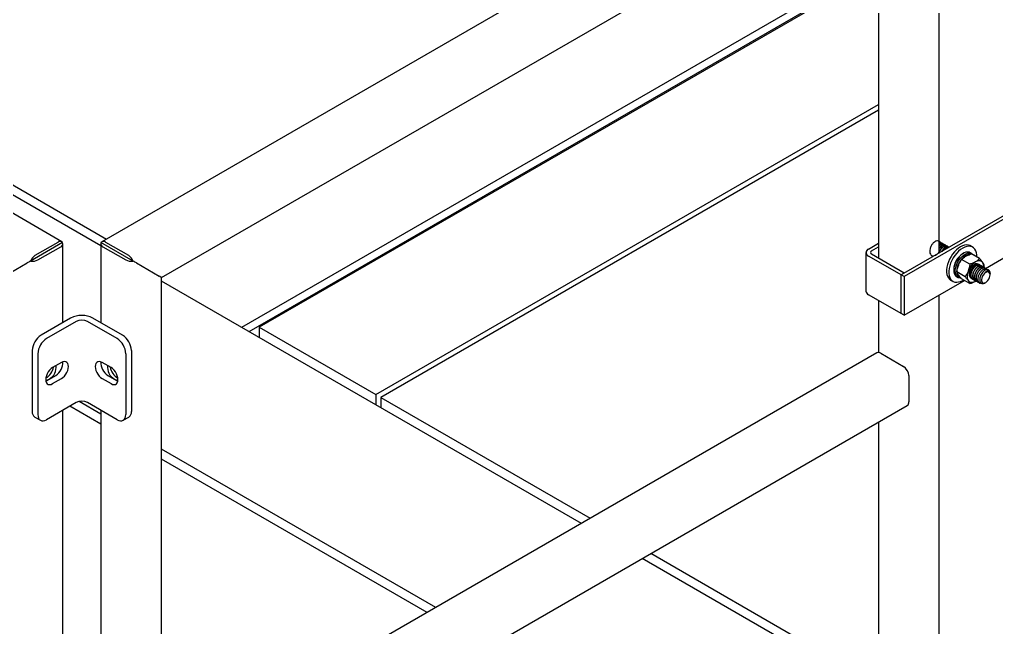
# Model space of a CAD drawing. Header units: millimetres. Extents: x 1293 to 41893, y 1011 to 26911.
# Drawn here: x 7147 to 7670, y 20670 to 20996 of the extents above; entities that cross this region are included whole.
import ezdxf

# ---------------------------------------------------------------- set-up
doc = ezdxf.new("R2010")
doc.units = ezdxf.units.MM
doc.header["$LTSCALE"] = 50
doc.layers.add('STRUC', color=4, linetype='Continuous')

msp = doc.modelspace()

# ---------------------------------------------------------------- linework, layer by layer
at = {"color": 7, "linetype": 'Continuous', "lineweight": 25}
for p, q in [((7622.6630079, 21126.0992899), (7190.717874, 20876.7426717)), ((7169.2606457, 20876.7426717), (6745.4660959, 21121.3940578)), ((7222.6768464, 20857.6027483), (7623.2576716, 21088.8531363)), ((7639.5351501, 20870.7609638), (7639.5351501, 21038.6442414)), ((7606.9808535, 21035.7514353), (7606.9808535, 20867.8534623)), ((7678.9728307, 20893.5278521), (7619.1044566, 20858.9665754)), ((7680.6208609, 20892.5764646), (7620.7524868, 20858.0151878)), ((7169.7174924, 20876.3189454), (7152.526981, 20866.3950743)), ((7155.0156625, 20869.4909705), (7167.2288109, 20876.541471)), ((7207.4515387, 20866.3950743), (7190.2610272, 20876.3189454)), ((7192.7497088, 20876.541471), (7204.9628571, 20869.4909705)), ((7639.5351501, 20876.6917274), (7639.6176539, 20876.5921378)), ((7640.2239935, 20876.441424), (7640.1088621, 20876.507888)), ((7156.4525035, 20867.002289), (7168.6656519, 20874.0527894)), ((7169.8559699, 20833.3674555), (7169.8559699, 20875.7117307)), ((7190.1225498, 20875.7117307), (7190.1225498, 20833.3674555)), ((7191.3128678, 20874.0527894), (7203.5260162, 20867.002289)), ((7601.6459902, 20872.8359886), (7606.9808535, 20875.9157396)), ((7603.2812924, 20871.8919486), (7606.9808535, 20874.0276598)), ((7641.1450455, 20875.909712), (7641.029914, 20875.976176)), ((7642.0660974, 20875.3780001), (7641.9509659, 20875.4444641)), ((7642.9871493, 20874.8462881), (7642.8720178, 20874.9127521)), ((7643.9082012, 20874.3145762), (7643.7930697, 20874.3810402)), ((7644.7995278, 20873.8000243), (7644.7141216, 20873.8493282)), ((7657.4297186, 20873.8409202), (7656.2323511, 20874.5321457)), ((7664.3257824, 20862.4293793), (7680.6208609, 20871.8363279)), ((7600.2859893, 20870.9405611), (7600.2859893, 20850.2004244)), ((7620.7524868, 20858.0151878), (7601.6459902, 20869.0451336)), ((7620.7397589, 20859.9106153), (7603.2812924, 20869.9891735)), ((7655.9565298, 20864.6628884), (7651.5588568, 20867.201611)), ((7652.5118127, 20870.4733792), (7652.1376962, 20870.2573362)), ((7657.039504, 20870.3512303), (7656.19536, 20870.8385443)), ((7661.1415873, 20867.6561584), (7656.7439143, 20870.194881)), ((7138.4919913, 20858.2902856), (7150.7051396, 20865.343078)), ((7209.2733801, 20865.343078), (7221.4865284, 20858.2902856)), ((7647.3041107, 20861.8844133), (7647.3041107, 20861.4523973)), ((7653.3645891, 20857.9814066), (7648.9666526, 20860.5202813)), ((7660.7020509, 20864.483227), (7660.8018479, 20864.3627629)), ((7661.4081875, 20864.2120491), (7661.293056, 20864.2785131)), ((7662.3292394, 20863.6803372), (7662.2141079, 20863.7468012)), ((7663.2502913, 20863.1486252), (7663.1351598, 20863.2150892)), ((7663.5101074, 20862.7769626), (7663.7337915, 20863.9674198)), ((7664.1713432, 20862.6169133), (7664.0562117, 20862.6833773)), ((7665.0923951, 20862.0852013), (7664.9772636, 20862.1516653)), ((7666.0503951, 20860.5552629), (7665.9352636, 20860.6217268)), ((7222.6768464, 20227.3772373), (7222.6768464, 20857.6027483)), ((7619.1044566, 20838.2264388), (7619.1044566, 20858.9665754)), ((7620.7524868, 20858.0151878), (7620.7524868, 20837.2750512)), ((7620.7524868, 20837.2750512), (7653.0939255, 20855.9453664)), ((7645.6498778, 20856.2007781), (7646.8472453, 20855.5095526)), ((7648.8299586, 20858.0799125), (7649.6741026, 20857.5925985)), ((7655.9565298, 20854.2928201), (7651.5588568, 20856.8315427)), ((7652.1384819, 20856.0335128), (7652.5296277, 20856.2711286)), ((7657.520592, 20856.6801105), (7657.6357241, 20856.6136461)), ((7658.4416439, 20856.1483985), (7658.556776, 20856.0819342)), ((7658.9694634, 20855.5854004), (7659.2138095, 20855.7341992)), ((7659.3626958, 20855.6166866), (7659.4778279, 20855.5502222)), ((7666.7749396, 20859.6819169), (7666.7193627, 20859.404489)), ((7666.7749396, 20858.884349), (7666.7749396, 20859.0830997)), ((7660.2837477, 20855.0849747), (7660.3988799, 20855.0185103)), ((7661.2047996, 20854.5532627), (7661.3199318, 20854.4867983)), ((7664.1659891, 20854.7191845), (7664.4726841, 20854.8962933)), ((7620.7524868, 20837.2750512), (7601.6459902, 20848.3049969)), ((7606.9808535, 20845.2252459), (7606.9808535, 20817.3499735)), ((7639.5351501, 20468.0244138), (7639.5351501, 20848.118052)), ((7174.0024224, 20835.7611516), (7158.1396603, 20826.603774)), ((7201.8388594, 20826.603774), (7185.9760973, 20835.7611516)), ((7176.9958411, 20834.0330878), (7161.133079, 20824.8757102)), ((7198.8454407, 20824.8757102), (7182.9826786, 20834.0330878)), ((7153.4256151, 20818.4388082), (7153.4256151, 20785.7771757)), ((7156.4190338, 20816.7107444), (7156.4190338, 20784.0491119)), ((7203.5594859, 20816.7107444), (7203.5594859, 20784.0491119)), ((7206.5529046, 20818.4388082), (7206.5529046, 20785.7771757)), ((7606.1393367, 20817.1620798), (7222.6768464, 20595.7938961)), ((7608.1711715, 20816.9608791), (7620.3843199, 20809.9103786)), ((7169.0644601, 20812.0008391), (7164.3504149, 20809.2794788)), ((7195.6281048, 20809.2794788), (7190.9140596, 20812.0008391)), ((7161.3569962, 20802.365819), (7166.0710414, 20805.0871794)), ((7164.3504149, 20800.6377552), (7169.0644601, 20803.3591155)), ((7190.9140596, 20803.3591155), (7195.6281048, 20800.6377552)), ((7193.9074783, 20805.0871794), (7198.6215235, 20802.365819)), ((7623.2580018, 20804.9330155), (7623.2580018, 20790.8297226)), ((7160.6719893, 20802.0433961), (7161.3569962, 20802.365819)), ((7198.6215235, 20802.365819), (7199.2555963, 20802.0622673)), ((7176.9958411, 20790.4842445), (7161.133079, 20781.3268669)), ((7190.1225498, 20778.9043066), (7173.5295883, 20788.4832193)), ((7198.8454407, 20781.3268669), (7182.9826786, 20790.4842445)), ((7223.5183633, 20558.6902479), (7622.4161547, 20788.9690413)), ((7154.8065979, 20782.724877), (7157.8000166, 20780.9968132)), ((7169.8559699, 20642.8412661), (7169.8559699, 20786.3624846)), ((7190.1225498, 20786.3624846), (7190.1225498, 20642.8412661)), ((7202.1785031, 20780.9968132), (7205.1719218, 20782.724877)), ((7606.9808535, 20780.0584315), (7606.9808535, 20468.0244138)), ((7364.9951494, 20677.9525036), (7222.6768464, 20760.1111111))]:
    msp.add_line(p, q, dxfattribs=at)
at = {"color": 7, "linetype": 'Continuous', "lineweight": 25, "flags": 128}
for points in [[(7656.2323511, 20874.5321457), (7656.0312189, 20874.6397483), (7655.1567464, 20874.9402216), (7654.1881037, 20875.0268328), (7653.1469286, 20874.8976474), (7652.0564792, 20874.555551), (7650.9411144, 20874.0081855), (7649.8257497, 20873.2677782), (7648.7353003, 20872.3508686), (7647.6941252, 20871.2779388), (7646.7254824, 20870.0729565), (7645.85101, 20868.7628388), (7645.090242, 20867.3768517), (7644.4601728, 20865.9459558), (7643.9748772, 20864.5021149), (7643.6451958, 20863.0775821), (7643.4784932, 20861.7041792), (7643.4784932, 20860.4125856), (7643.6451958, 20859.2316533), (7643.9748772, 20858.1877626), (7644.4601728, 20857.3042322), (7645.090242, 20856.6007986), (7645.6498778, 20856.2007781)], [(7659.6118631, 20868.5392494), (7659.6011032, 20869.6291127), (7659.4344006, 20870.810045), (7659.1047192, 20871.8539357), (7658.6194235, 20872.7374661), (7657.9893544, 20873.4408997), (7657.2285864, 20873.9485228), (7656.3541139, 20874.248996), (7655.3854712, 20874.3356073), (7654.3442961, 20874.2064218), (7653.2538467, 20873.8643254), (7652.1384819, 20873.31696), (7651.0231172, 20872.5765527), (7649.9326678, 20871.659643), (7648.8914927, 20870.5867133), (7647.9228499, 20869.3817309), (7647.0483774, 20868.0716133), (7646.2876095, 20866.6856261), (7645.6575403, 20865.2547302), (7645.1722447, 20863.8108894), (7644.8425633, 20862.3863566), (7644.6758607, 20861.0129536), (7644.6758607, 20859.72136), (7644.8425633, 20858.5404278), (7645.1722447, 20857.4965371), (7645.6575403, 20856.6130066), (7646.2876095, 20855.9095731), (7647.0483774, 20855.4019499), (7647.9228499, 20855.1014767), (7648.8914927, 20855.0148655), (7649.9326678, 20855.1440509), (7651.0231172, 20855.4861473), (7652.1384819, 20856.0335128)], [(7656.19536, 20870.8385443), (7655.5542253, 20871.0976808), (7654.7514261, 20871.1823312), (7653.8768508, 20871.0514354), (7652.9585389, 20870.7091899), (7652.0259318, 20870.1665673), (7651.1089295, 20869.4409643), (7650.2369315, 20868.5556443), (7649.4378945, 20867.5389911), (7648.7374361, 20866.4235989), (7648.1580134, 20865.2452281), (7647.7182029, 20864.0416576), (7647.4321053, 20862.8514747), (7647.3088929, 20861.7128373), (7647.352516, 20860.6622506), (7647.5615761, 20859.733397), (7647.9293705, 20858.9560561), (7648.4441076, 20858.3551498), (7648.8299586, 20858.0799125)], [(7651.0991122, 20857.2483439), (7650.6883609, 20857.2661144), (7649.9334287, 20857.4626295), (7649.2882517, 20857.8678358), (7648.7735146, 20858.4687421), (7648.4057202, 20859.246083), (7648.1966601, 20860.1749366), (7648.153037, 20861.2255233), (7648.2762494, 20862.3641607), (7648.562347, 20863.5543436), (7649.0021575, 20864.7579141), (7649.5815802, 20865.9362849), (7650.2820386, 20867.0516771), (7651.0810755, 20868.0683303), (7651.9530736, 20868.9536503), (7652.8700759, 20869.6792533), (7653.802683, 20870.2218759), (7654.7209949, 20870.5641214), (7655.5955701, 20870.6950172), (7656.3983693, 20870.6103668), (7657.1036543, 20870.3128841), (7657.6888132, 20869.8121066), (7657.9094063, 20869.5220568)], [(7656.1608108, 20869.984791), (7655.9267145, 20869.9969941), (7655.0730456, 20869.8937904), (7654.170992, 20869.5693016), (7653.2530751, 20869.0352262), (7652.3523877, 20868.3108189), (7651.5014019, 20867.4221964), (7650.7307976, 20866.4013955), (7650.0683569, 20865.2852185), (7649.5379624, 20864.1139062), (7649.1587361, 20862.9296872), (7648.94435, 20861.7752553), (7648.9025331, 20860.6922305), (7649.034793, 20859.7196585), (7649.3363616, 20858.8926027), (7649.7963665, 20858.2408803), (7650.3982235, 20857.7879877), (7650.7886197, 20857.6278329)], [(7663.4070989, 20862.8184888), (7663.4261302, 20863.3045737), (7663.3404966, 20864.2591502), (7663.0868867, 20865.0781724), (7662.6750465, 20865.7301658), (7662.1208027, 20866.1900745), (7661.4454548, 20866.4402246), (7660.674956, 20866.471003), (7659.838916, 20866.2812268), (7658.9694634, 20865.8781891), (7658.1000109, 20865.2773782), (7657.2639709, 20864.5018832), (7656.493472, 20863.5815058), (7655.8181241, 20862.5516156), (7655.2638804, 20861.4517907), (7654.8520402, 20860.3242967), (7654.5984302, 20859.2124627), (7654.5127966, 20858.1590157), (7654.5984302, 20857.2044392), (7654.8520402, 20856.385417), (7655.2638804, 20855.7334236), (7655.8181241, 20855.2735149), (7656.493472, 20855.0233648), (7657.2639709, 20854.9925864), (7658.1000109, 20855.1823626), (7658.9694634, 20855.5854004)], [(7661.0859581, 20864.3980682), (7660.9544672, 20864.4650822), (7660.3605745, 20864.5956125), (7659.6858354, 20864.5015918), (7658.9694634, 20864.1884841), (7658.2530914, 20863.6744863), (7657.5783524, 20862.9894699), (7656.9844596, 20862.1732456), (7656.5059281, 20861.2732495), (7656.1705683, 20860.3417859), (7655.9978701, 20859.4329883), (7655.9978701, 20858.5996725), (7656.1705683, 20857.890268), (7656.5059281, 20857.3460026), (7656.9844596, 20856.9985072), (7657.2439928, 20856.911059)], [(7664.4723098, 20854.8960772), (7665.0935519, 20855.3533153), (7665.6687193, 20855.9738473), (7666.1551545, 20856.7116514), (7666.5167807, 20857.5120079), (7666.726778, 20858.315558), (7666.7695716, 20859.0627061), (7666.6419879, 20859.6980397), (7666.353489, 20860.174439), (7665.9254717, 20860.4565716), (7665.38968, 20860.523513), (7664.7858512, 20860.3702986), (7664.1587684, 20860.0082914), (7663.5549396, 20859.4643399), (7663.0191479, 20858.7787866), (7662.5911306, 20858.0024758), (7662.3026318, 20857.1929828), (7662.175048, 20856.4103441), (7662.2178416, 20855.7126044), (7662.4278389, 20855.1515119), (7662.7894652, 20854.7686803), (7663.2759003, 20854.5925024), (7663.8510677, 20854.6360444), (7664.4723098, 20854.8960772)], [(7222.6768464, 20857.6027483), (7222.5987578, 20857.6479096), (7222.3674929, 20857.7815093), (7221.991939, 20857.9984131), (7221.4865284, 20858.2902856)], [(7164.3504149, 20809.2794788), (7163.517792, 20808.6904828), (7162.7269202, 20807.9143554), (7162.0174573, 20806.990015), (7161.4249786, 20805.9638118), (7160.9791935, 20804.887204), (7160.7024556, 20803.8141771), (7160.6086415, 20802.7985372), (7160.7024556, 20801.8912127), (7160.9791935, 20801.1377006), (7161.4249786, 20800.5757853), (7162.0174573, 20800.2336435), (7162.7269202, 20800.1284315), (7163.517792, 20800.2654252), (7164.3504149, 20800.6377552)], [(7169.0644601, 20803.3591155), (7169.897083, 20803.9481115), (7170.6879547, 20804.7242389), (7171.3974176, 20805.6485793), (7171.9898963, 20806.6747825), (7172.4356814, 20807.7513903), (7172.7124194, 20808.8244172), (7172.8062335, 20809.8400571), (7172.7124194, 20810.7473816), (7172.4356814, 20811.5008937), (7171.9898963, 20812.062809), (7171.3974176, 20812.4049508), (7170.6879547, 20812.5101628), (7169.897083, 20812.3731691), (7169.0644601, 20812.0008391)], [(7190.9140596, 20812.0008391), (7190.0814367, 20812.3731691), (7189.290565, 20812.5101628), (7188.5811021, 20812.4049508), (7187.9886234, 20812.062809), (7187.5428383, 20811.5008937), (7187.2661003, 20810.7473816), (7187.1722862, 20809.8400571), (7187.2661003, 20808.8244172), (7187.5428383, 20807.7513903), (7187.9886234, 20806.6747825), (7188.5811021, 20805.6485793), (7189.290565, 20804.7242389), (7190.0814367, 20803.9481115), (7190.9140596, 20803.3591155)], [(7195.6281048, 20800.6377552), (7196.4607277, 20800.2654252), (7197.2515994, 20800.1284315), (7197.9610624, 20800.2336435), (7198.5535411, 20800.5757853), (7198.9993262, 20801.1377006), (7199.2760641, 20801.8912127), (7199.3698782, 20802.7985372), (7199.2760641, 20803.8141771), (7198.9993262, 20804.887204), (7198.5535411, 20805.9638118), (7197.9610624, 20806.990015), (7197.2515994, 20807.9143554), (7196.4607277, 20808.6904828), (7195.6281048, 20809.2794788)], [(7156.4190338, 20784.0491119), (7156.5096129, 20783.0394073), (7156.7778691, 20782.1730855), (7157.2134937, 20781.4834387), (7157.7997457, 20780.9969696), (7158.5140958, 20780.732373), (7159.329092, 20780.6998171), (7160.2134144, 20780.9005531), (7161.133079, 20781.3268669)], [(7198.8454407, 20781.3268669), (7199.7651053, 20780.9005531), (7200.6494277, 20780.6998171), (7201.4644239, 20780.732373), (7202.178774, 20780.9969696), (7202.765026, 20781.4834387), (7203.2006506, 20782.1730855), (7203.4689068, 20783.0394073), (7203.5594859, 20784.0491119)]]:
    msp.add_lwpolyline(points, dxfattribs=at)
at = {"color": 7, "linetype": 'Continuous', "lineweight": 25}
for centre, radius, start, end in [((7168.3593658, 20875.1576505), 1.7869285, 40.532795861, 129.248168077), ((7168.0328722, 20875.7236802), 1.7866969, 290.742075199, 19.461001912), ((7191.9456474, 20875.7236802), 1.7866969, 160.538998088, 249.257924801), ((7191.6191539, 20875.1576505), 1.7869285, 50.751831923, 139.46720414), ((7602.365368, 20870.9405611), 2.0273505, 110.783420799, 249.216579201), ((7603.6423757, 20870.9405611), 1.0176048, 110.783420799, 249.2165792), ((7158.379613, 20864.2385799), 6.2372887, 122.637970589, 159.772886214), ((7153.5857198, 20872.5430076), 6.2384302, 260.228903021, 297.357174845), ((7206.3927998, 20872.5430076), 6.2384302, 242.642825155, 279.771096979), ((7201.5989067, 20864.2385799), 6.2372887, 20.227113786, 57.362029411), ((7657.7130149, 20861.457127), 10.4176705, 122.356052709, 177.649323824), ((7664.6526343, 20859.8897267), 2.1324551, 354.407595277, 54.124430757), ((7602.6097783, 20850.4321564), 2.3353147, 185.694799251, 245.625341706), ((7179.9892598, 20824.2700751), 12.957124, 62.480539004, 117.519460996), ((7179.9892598, 20828.2558109), 6.5067261, 62.609672237, 117.390327763), ((7163.6603891, 20817.9730692), 10.2453654, 122.60547834, 177.394521514), ((7166.6538078, 20816.2450054), 10.2453654, 122.60547834, 177.394521514), ((7193.3247119, 20816.2450054), 10.2453654, 2.605478486, 57.39452166), ((7196.3181306, 20817.9730692), 10.2453654, 2.605478486, 57.39452166), ((7606.9807444, 20815.2991853), 2.0440995, 54.382422525, 114.307119046), ((7156.9333162, 20810.6666505), 7.9473267, 298.70108407, 351.843965468), ((7158.625326, 20809.6060634), 7.6373041, 301.00218183, 5.678462358), ((7161.9557983, 20811.7321378), 7.8160538, 301.770059574, 4.337392487), ((7198.0403475, 20811.7468005), 7.8378033, 176.16816792, 238.176831307), ((7201.409304, 20809.6342345), 7.690425, 174.571754064, 238.747601749), ((7203.1281224, 20810.7326379), 8.0389468, 188.537747859, 241.571330608), ((7617.0188836, 20804.649101), 6.2455747, 2.605478486, 57.39452166), ((7160.8722718, 20805.6384945), 3.081421, 264.619739324, 303.189624668), ((7199.1131398, 20805.6561214), 3.0999474, 236.882117509, 274.571592598), ((7179.9892598, 20784.7069676), 6.5067261, 62.609672237, 117.390327763), ((7621.3248157, 20790.5835904), 1.9487918, 304.056350936, 7.255829458), ((7156.6922944, 20785.4165975), 3.2865195, 173.701152488, 234.986667118), ((7203.3816675, 20785.3734155), 3.196837, 304.056350884, 7.25582951)]:
    msp.add_arc(centre, radius, start, end, dxfattribs=at)
for centre, major_axis, start_param, end_param in [((7153.5788216, 20867.0020193), (4.064, 2.3464786), 1.8325550829, 2.3561538542), ((7206.3996981, 20867.0020193), (4.064, -2.3464786), 0.7854387925, 1.3090375683), ((7218.6128464, 20859.9492269), (4.064, -2.3464786), 0.0000406348, 0.7854388047)]:
    msp.add_ellipse(centre, major_axis=major_axis, ratio=0.0000703729, start_param=start_param, end_param=end_param, dxfattribs=at)
for points, knots in [([(7640.1084271, 20876.5073013), (7639.4490931, 20876.8424095), (7638.2575861, 20877.4479961), (7637.2194434, 20876.825639), (7636.0602542, 20875.8794623), (7635.130963, 20874.4923978), (7634.5209889, 20872.9276751), (7634.390058, 20871.7852259), (7634.4694904, 20870.8335084), (7634.7155115, 20870.0419467), (7635.4006762, 20869.337625), (7636.4136785, 20869.1195467), (7637.6466762, 20869.4942658), (7638.8796543, 20870.4093314), (7639.9333095, 20871.7216283), (7640.6572521, 20873.22101), (7640.949403, 20874.6847676), (7640.7661939, 20875.8571569), (7640.2454637, 20876.571965), (7639.7009301, 20876.6029703), (7639.4799742, 20876.6155514)], [0, 0, 0, 0, 0.0732725857, 0.1324136283, 0.191554671, 0.250367964, 0.309689932, 0.3686131597, 0.3826585762, 0.4346011185, 0.48709276, 0.5459060531, 0.6050470958, 0.6641881384, 0.7230014315, 0.7823233995, 0.8412466272, 0.9001698549, 0.9594918229, 1, 1, 1, 1]), ([(7641.029479, 20875.9755893), (7641.0290369, 20875.9761237), (7640.8325578, 20876.2136017), (7640.2681394, 20876.2398815), (7639.693053, 20875.9767987), (7639.4799742, 20875.8793223)], [0, 0, 0, 0, 0.0014176694, 0.6300091645, 1, 1, 1, 1]), ([(7639.5351501, 20876.5592833), (7639.7878262, 20876.5611271), (7640.2205797, 20876.5642848), (7640.445226, 20876.2084823), (7640.5387058, 20876.0604258)], [0, 0, 0, 0, 0.5838800654, 1, 1, 1, 1]), ([(7641.9505309, 20875.4438774), (7641.9500888, 20875.4444118), (7641.7536099, 20875.6819182), (7641.0405595, 20875.6393105), (7640.1556246, 20875.3962714), (7639.6363328, 20874.9035375), (7639.4799742, 20874.7551753)], [0, 0, 0, 0, 0.00092391085, 0.41058395274, 0.82252691243, 1, 1, 1, 1]), ([(7642.8715828, 20874.9121654), (7642.8711407, 20874.9126998), (7642.674664, 20875.1501974), (7641.9559595, 20875.1309952), (7640.8889003, 20874.7251175), (7639.9726883, 20873.9984946), (7639.5776985, 20873.3865609), (7639.4799742, 20873.2351624)], [0, 0, 0, 0, 0.0006744397, 0.2997195386, 0.6004311299, 0.9011427212, 1, 1, 1, 1]), ([(7639.5256824, 20870.7554982), (7639.6398772, 20871.0894592), (7639.9304711, 20871.9392966), (7640.7985854, 20873.1442828), (7641.9070561, 20874.1336276), (7643.012424, 20874.5544665), (7643.8525163, 20874.4820875), (7644.126942, 20874.0756992), (7644.2229135, 20873.933578)], [0, 0, 0, 0, 0.1245820486, 0.3170264764, 0.5105433417, 0.7040602069, 0.8965046347, 1, 1, 1, 1]), ([(7639.5351501, 20875.7890975), (7639.7708674, 20875.9000821), (7640.3726361, 20876.1834176), (7641.0887978, 20876.0708916), (7641.3636404, 20875.6691945), (7641.4597577, 20875.5287139)], [0, 0, 0, 0, 0.2951524955, 0.7535023958, 1, 1, 1, 1]), ([(7639.5351501, 20874.6358988), (7639.7110333, 20874.8034696), (7640.2489236, 20875.3159389), (7641.172333, 20875.6017606), (7642.0101695, 20875.547458), (7642.2847752, 20875.1396274), (7642.3808097, 20874.9970019)], [0, 0, 0, 0, 0.1611393741, 0.4928003618, 0.8226233407, 1, 1, 1, 1]), ([(7639.5351501, 20873.0806328), (7639.6519975, 20873.262979), (7640.0652406, 20873.9078656), (7640.9984409, 20874.6532359), (7642.0880085, 20875.089452), (7642.9318703, 20875.0134044), (7643.2059952, 20874.6073088), (7643.3018616, 20874.46529)], [0, 0, 0, 0, 0.1004785474, 0.3553531007, 0.610227654, 0.8636897359, 1, 1, 1, 1]), ([(7643.7926348, 20874.3804535), (7643.7921926, 20874.3809879), (7643.5957143, 20874.618487), (7642.8811836, 20874.5953116), (7641.7952577, 20874.2073938), (7640.6862676, 20873.207238), (7639.8733987, 20872.1067449), (7639.6138947, 20871.3685252), (7639.5351501, 20871.144518)], [0, 0, 0, 0, 0.0005069217, 0.2252749011, 0.4512954479, 0.6773159946, 0.902083974, 1, 1, 1, 1]), ([(7644.7136867, 20873.8487415), (7644.7132445, 20873.8492759), (7644.5167672, 20874.0867744), (7643.7995598, 20874.0652604), (7642.7257336, 20873.6698326), (7641.6583273, 20872.7696594), (7641.1417615, 20871.9384371), (7640.9168152, 20871.5764688)], [0, 0, 0, 0, 0.0005952151, 0.2645123039, 0.5299001267, 0.7952879496, 1, 1, 1, 1]), ([(7641.1609801, 20871.6995354), (7641.3457334, 20871.9939749), (7641.8235412, 20872.7554523), (7642.8422047, 20873.6012999), (7643.9143109, 20873.9993838), (7644.6318989, 20874.0203102), (7644.828376, 20873.7828119), (7644.8288182, 20873.7822775)], [0, 0, 0, 0, 0.1738118468, 0.4495110767, 0.7252103066, 0.9993816583, 1, 1, 1, 1]), ([(7648.9666526, 20860.5202813), (7649.0758099, 20861.1670474), (7649.2964917, 20862.4746056), (7649.8847599, 20864.2610647), (7650.6547225, 20865.8489256), (7651.2556434, 20866.7479702), (7651.5588568, 20867.201611)], [0, 0, 0, 0, 0.2646061211, 0.5349506065, 0.7653448938, 1, 1, 1, 1]), ([(7651.5588568, 20867.201611), (7651.7164013, 20867.3607684), (7652.181283, 20867.8304093), (7653.1052745, 20868.5677387), (7654.6397013, 20869.459245), (7655.9642602, 20869.9223128), (7656.7439143, 20870.194881)], [0, 0, 0, 0, 0.1280647744, 0.377893031, 0.6338190398, 1, 1, 1, 1]), ([(7661.1415873, 20867.6561584), (7660.6694443, 20867.206066), (7659.8755855, 20866.449283), (7658.3355079, 20865.5616304), (7657.0595514, 20865.0267597), (7656.2322233, 20864.7538358), (7655.9565298, 20864.6628884)], [0, 0, 0, 0, 0.36617943412, 0.61569220336, 0.87193575927, 1, 1, 1, 1]), ([(7663.7337915, 20863.9674198), (7663.6246342, 20864.2207124), (7663.4039524, 20864.7327907), (7662.8156842, 20865.6423428), (7662.0457216, 20866.6316634), (7661.4448007, 20867.3125805), (7661.1415873, 20867.6561584)], [0, 0, 0, 0, 0.2646061211, 0.5349506065, 0.7653448938, 1, 1, 1, 1]), ([(7651.5588568, 20856.8315427), (7651.2180318, 20857.2185806), (7650.5289913, 20858.001049), (7649.7694075, 20859.0095058), (7649.2509425, 20859.8536342), (7649.061993, 20860.2967124), (7648.9666526, 20860.5202813)], [0, 0, 0, 0, 0.2646176718, 0.5349733347, 0.7653562273, 1, 1, 1, 1]), ([(7655.9565298, 20864.6628884), (7655.8473877, 20864.01609), (7655.6267368, 20862.708468), (7655.038531, 20860.9219488), (7654.2686398, 20859.3340682), (7653.6677745, 20858.4350397), (7653.3645891, 20857.9814066)], [0, 0, 0, 0, 0.2646176718, 0.5349733347, 0.7653562273, 1, 1, 1, 1]), ([(7661.292621, 20864.2779264), (7660.6332866, 20864.6130354), (7659.4417788, 20865.2186233), (7658.4036411, 20864.596258), (7657.2444339, 20863.6501106), (7656.31521, 20862.2629368), (7655.7049837, 20860.698624), (7655.574752, 20859.5550379), (7655.652909, 20858.6053941), (7655.913111, 20857.7907759), (7656.4867379, 20857.2369092), (7657.1904155, 20856.8584288), (7657.5209707, 20856.6806362)], [0, 0, 0, 0, 0.13731847176, 0.24815334298, 0.35898821421, 0.46920885743, 0.58038279666, 0.69080946587, 0.71713165864, 0.81447598554, 0.91284936663, 1, 1, 1, 1]), ([(7662.213673, 20863.7462145), (7661.5543385, 20864.0813234), (7660.3628307, 20864.6869113), (7659.324693, 20864.0645461), (7658.1654858, 20863.1183987), (7657.2362619, 20861.7312248), (7656.6260356, 20860.1669121), (7656.4958039, 20859.0233259), (7656.573961, 20858.0736822), (7656.8341629, 20857.259064), (7657.4077898, 20856.7051973), (7658.1114674, 20856.3267169), (7658.4420226, 20856.1489242)], [0, 0, 0, 0, 0.13731847176, 0.24815334298, 0.35898821421, 0.46920885743, 0.58038279666, 0.69080946587, 0.71713165864, 0.81447598554, 0.91284936663, 1, 1, 1, 1]), ([(7658.084932, 20856.5162119), (7657.9302195, 20856.5372619), (7657.4180838, 20856.6069427), (7656.8654665, 20857.3393913), (7656.563298, 20858.5680361), (7656.7426368, 20860.1001051), (7657.348992, 20861.6670297), (7658.2886969, 20863.0432716), (7659.409698, 20864.0306929), (7660.5116921, 20864.4520498), (7661.3525892, 20864.3795471), (7661.6269507, 20863.9731687), (7661.7228998, 20863.831051)], [0, 0, 0, 0, 0.048475606, 0.160465906, 0.2717034488, 0.3829409915, 0.4949312916, 0.6059612955, 0.7176100377, 0.82925878, 0.9402887839, 1, 1, 1, 1]), ([(7663.1347249, 20863.2145025), (7662.4753905, 20863.5496115), (7661.2838826, 20864.1551994), (7660.2457449, 20863.5328341), (7659.0865377, 20862.5866867), (7658.1573138, 20861.1995129), (7657.5470875, 20859.6352001), (7657.4168558, 20858.491614), (7657.4950129, 20857.5419702), (7657.7552148, 20856.727352), (7658.3288417, 20856.1734853), (7659.0325193, 20855.7950049), (7659.3630746, 20855.6172123)], [0, 0, 0, 0, 0.13731847176, 0.24815334298, 0.35898821421, 0.46920885743, 0.58038279666, 0.69080946587, 0.71713165864, 0.81447598554, 0.91284936663, 1, 1, 1, 1]), ([(7659.0059839, 20855.9844999), (7658.8512714, 20856.00555), (7658.3391357, 20856.0752308), (7657.7865184, 20856.8076793), (7657.4843499, 20858.0363242), (7657.6636887, 20859.5683931), (7658.2700439, 20861.1353178), (7659.2097489, 20862.5115597), (7660.3307499, 20863.498981), (7661.432744, 20863.9203378), (7662.2736412, 20863.8478352), (7662.5480026, 20863.4414567), (7662.6439517, 20863.299339)], [0, 0, 0, 0, 0.048475606, 0.160465906, 0.2717034488, 0.3829409915, 0.4949312916, 0.6059612955, 0.7176100377, 0.82925878, 0.9402887839, 1, 1, 1, 1]), ([(7664.0557768, 20862.6827906), (7663.3964424, 20863.0178995), (7662.2049345, 20863.6234874), (7661.1667969, 20863.0011222), (7660.0075896, 20862.0549748), (7659.0783657, 20860.6678009), (7658.4681394, 20859.1034882), (7658.3379078, 20857.959902), (7658.4160648, 20857.0102583), (7658.6762667, 20856.1956401), (7659.2498937, 20855.6417734), (7659.9535712, 20855.263293), (7660.2841265, 20855.0855003)], [0, 0, 0, 0, 0.1373184718, 0.248153343, 0.3589882142, 0.4692088574, 0.5803827967, 0.6908094659, 0.7171316586, 0.8144759855, 0.9128493666, 1, 1, 1, 1]), ([(7659.9270358, 20855.452788), (7659.7723233, 20855.473838), (7659.2601877, 20855.5435188), (7658.7075703, 20856.2759674), (7658.4054018, 20857.5046122), (7658.5847406, 20859.0366812), (7659.1910958, 20860.6036058), (7660.1308008, 20861.9798477), (7661.2518018, 20862.967269), (7662.3537959, 20863.3886259), (7663.1946931, 20863.3161232), (7663.4690545, 20862.9097448), (7663.5650036, 20862.7676271)], [0, 0, 0, 0, 0.048475606, 0.160465906, 0.2717034488, 0.3829409915, 0.4949312916, 0.6059612955, 0.7176100377, 0.82925878, 0.9402887839, 1, 1, 1, 1]), ([(7664.9768287, 20862.1510786), (7664.3174943, 20862.4861876), (7663.1259864, 20863.0917755), (7662.0878488, 20862.4694102), (7660.9286416, 20861.5232628), (7659.9994176, 20860.136089), (7659.3891913, 20858.5717762), (7659.2589597, 20857.4281901), (7659.3371167, 20856.4785463), (7659.5973186, 20855.6639281), (7660.1709456, 20855.1100614), (7660.8746231, 20854.731581), (7661.2051784, 20854.5537884)], [0, 0, 0, 0, 0.1373184718, 0.248153343, 0.3589882142, 0.4692088574, 0.5803827967, 0.6908094659, 0.7171316586, 0.8144759855, 0.9128493666, 1, 1, 1, 1]), ([(7660.8796718, 20854.9142767), (7660.7137538, 20854.9362698), (7660.1898122, 20855.0057205), (7659.6280687, 20855.7431741), (7659.3266016, 20856.9731891), (7659.5057526, 20858.5048912), (7660.1121584, 20860.0719146), (7661.0518498, 20861.4481302), (7662.1728545, 20862.4355586), (7663.2748476, 20862.8569135), (7664.115745, 20862.7844113), (7664.3901065, 20862.3780329), (7664.4860555, 20862.2359151)], [0, 0, 0, 0, 0.0517222901, 0.1633304695, 0.2741884601, 0.3850464506, 0.49665463, 0.6073057899, 0.7185735769, 0.8298413639, 0.9404925237, 1, 1, 1, 1]), ([(7662.6519544, 20854.357735), (7662.5489536, 20854.3224007), (7662.0422489, 20854.1485761), (7661.2701407, 20854.4201563), (7660.5388323, 20855.1835322), (7660.2504018, 20856.4489382), (7660.4260622, 20857.9711642), (7661.0334084, 20859.5407398), (7661.9728462, 20860.9162705), (7663.0939298, 20861.9038995), (7664.1958617, 20862.3251384), (7665.0363079, 20862.2529087), (7665.3104062, 20861.8470881), (7665.4060558, 20861.7054726)], [0, 0, 0, 0, 0.0259728319, 0.1277713268, 0.2304502747, 0.3324390528, 0.4344278308, 0.5371067788, 0.6389052737, 0.7412710623, 0.843636851, 0.9454353459, 1, 1, 1, 1]), ([(7665.9023103, 20861.6176372), (7665.6456048, 20861.6963774), (7665.1330228, 20861.8536037), (7664.1657022, 20861.5288368), (7663.1956035, 20860.8295873), (7662.3214267, 20859.7998434), (7661.6486481, 20858.5775764), (7661.2526537, 20857.2967482), (7661.1776247, 20856.1092861), (7661.4267355, 20855.1434258), (7661.9697722, 20854.5007703), (7662.7389181, 20854.2639764), (7663.5075926, 20854.3531653), (7663.9842046, 20854.6505217), (7664.1471565, 20854.7521868)], [0, 0, 0, 0, 0.09121125612, 0.18212796419, 0.27219797439, 0.36105034817, 0.44935284977, 0.53613277916, 0.62267071908, 0.70737889563, 0.7918553068, 0.8747826446, 0.95718864481, 1, 1, 1, 1]), ([(7664.0075801, 20860.1259078), (7664.2103474, 20860.3389435), (7664.6438329, 20860.7943812), (7665.3393356, 20861.1586025), (7665.9992066, 20861.1904639), (7666.5076169, 20860.8538518), (7666.7474486, 20860.2809077), (7666.7681742, 20859.8293261), (7666.7749396, 20859.6819169)], [0, 0, 0, 0, 0.1541146851, 0.3294736057, 0.5134005988, 0.7040898972, 0.9034064076, 1, 1, 1, 1]), ([(7664.0075801, 20860.1259078), (7664.1244038, 20860.2179858), (7664.5341533, 20860.5409418), (7665.2168295, 20860.7831315), (7665.7816297, 20860.8092549), (7665.9348672, 20860.6216993), (7665.9350648, 20860.6214575)], [0, 0, 0, 0, 0.1665522766, 0.5841684719, 0.9994639163, 1, 1, 1, 1]), ([(7665.7936582, 20860.657262), (7665.7303092, 20860.6710086), (7665.5576507, 20860.7084751), (7665.2469937, 20860.700578), (7664.8564613, 20860.6072978), (7664.4376781, 20860.4257272), (7664.1524825, 20860.2269186), (7664.0075801, 20860.1259078)], [0, 0, 0, 0, 0.1223649608, 0.3335071852, 0.5446494096, 0.7686451522, 1, 1, 1, 1]), ([(7666.7595244, 20859.0819517), (7666.7440506, 20859.3450475), (7666.7109825, 20859.9072927), (7666.3511289, 20860.4610952), (7665.9695863, 20860.5953551), (7665.7936582, 20860.657262)], [0, 0, 0, 0, 0.32155289498, 0.68717010064, 1, 1, 1, 1]), ([(7653.3645891, 20857.9814066), (7653.705384, 20857.5943924), (7654.3943644, 20856.8119711), (7655.1538706, 20855.8035655), (7655.6722778, 20854.9594647), (7655.8612022, 20854.5163881), (7655.9565298, 20854.2928201)], [0, 0, 0, 0, 0.2646061211, 0.5349506065, 0.7653448938, 1, 1, 1, 1]), ([(7655.9565298, 20854.2928201), (7656.2316018, 20854.3840914), (7657.0432831, 20854.6534142), (7658.1914502, 20855.1128881), (7658.922566, 20855.5643475), (7659.2299397, 20855.7541489)], [0, 0, 0, 0, 0.2290497714, 0.6758791616, 1, 1, 1, 1]), ([(7657.1638801, 20857.0479238), (7656.9916501, 20857.0397156), (7656.8185305, 20857.0314651), (7656.7156359, 20857.1453595), (7656.7151072, 20857.1459448)], [0, 0, 0, 0, 0.9948609134, 1, 1, 1, 1])]:
    msp.add_open_spline(points, degree=3, knots=knots, dxfattribs=at)
at = {"layer": 'STRUC', "linetype": 'Continuous', "lineweight": 25}
for p, q in [((7190.1225498, 20874.4697724), (6277.510425, 21401.3095379)), ((7265.6844735, 20830.8488023), (7606.9808535, 21027.8750087)), ((7269.6364284, 20828.5673873), (7606.9808535, 21023.3121786)), ((7606.9808535, 21022.432288), (7275.1125639, 20830.8488023)), ((6954.5574897, 21015.9013077), (7193.1656552, 20878.1557458)), ((7337.6288172, 20794.7589375), (7606.9808535, 20950.2525582)), ((7606.9808535, 20947.313489), (7340.1744016, 20793.2894029)), ((7447.7662389, 20725.7352365), (7222.6768464, 20855.6765769)), ((7290.0273339, 20839.4589158), (7289.2652436, 20839.8988611)), ((7275.1125639, 20830.8488023), (7275.1125639, 20825.4060816)), ((7275.1125639, 20830.8488023), (7337.6288172, 20794.7589375)), ((7337.6288172, 20794.7589375), (7337.6288172, 20789.3162167)), ((7340.1744016, 20793.2894029), (7452.4802841, 20728.4565969)), ((7340.1744016, 20793.2894029), (7340.1744016, 20787.8466821)), ((7190.1225498, 20784.3339626), (7178.4996258, 20791.0437339)), ((7369.6978791, 20680.6673317), (7222.6768464, 20765.5407672)), ((7485.0372265, 20709.6618741), (7606.9808535, 20639.2653167)), ((7606.9808535, 20633.822596), (7480.3231813, 20706.9405138))]:
    msp.add_line(p, q, dxfattribs=at)

doc.saveas('drawing.dxf')
